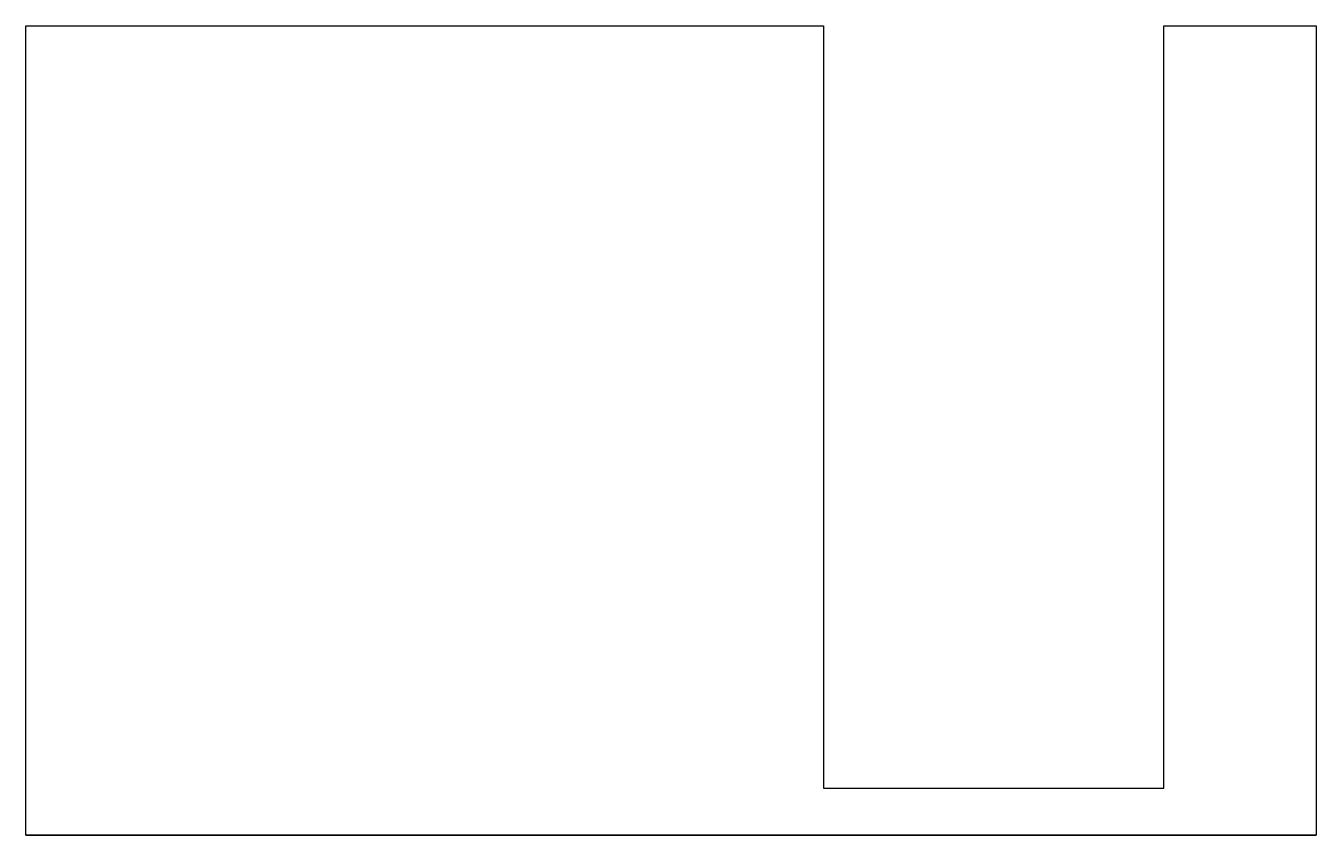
# Model space of a CAD drawing. Header units: millimetres. Extents: x -110 to 0, y 189 to 258.
import ezdxf

# ---------------------------------------------------------------- set-up
doc = ezdxf.new("R2010")
doc.units = ezdxf.units.MM
doc.layers.get('0').update_dxf_attribs({"linetype": 'CONTINUOUS'})

msp = doc.modelspace()

# ---------------------------------------------------------------- linework, layer by layer
for q in [(-110, 257.65), (0, 188.65)]:
    msp.add_line((-110, 188.65), q)
msp.add_lwpolyline([(0, 188.65), (-110, 188.65), (-110, 257.65), (-42, 257.65), (-42, 192.65), (-13, 192.65), (-13, 257.65), (0, 257.65)], close=True)

doc.saveas('drawing.dxf')
